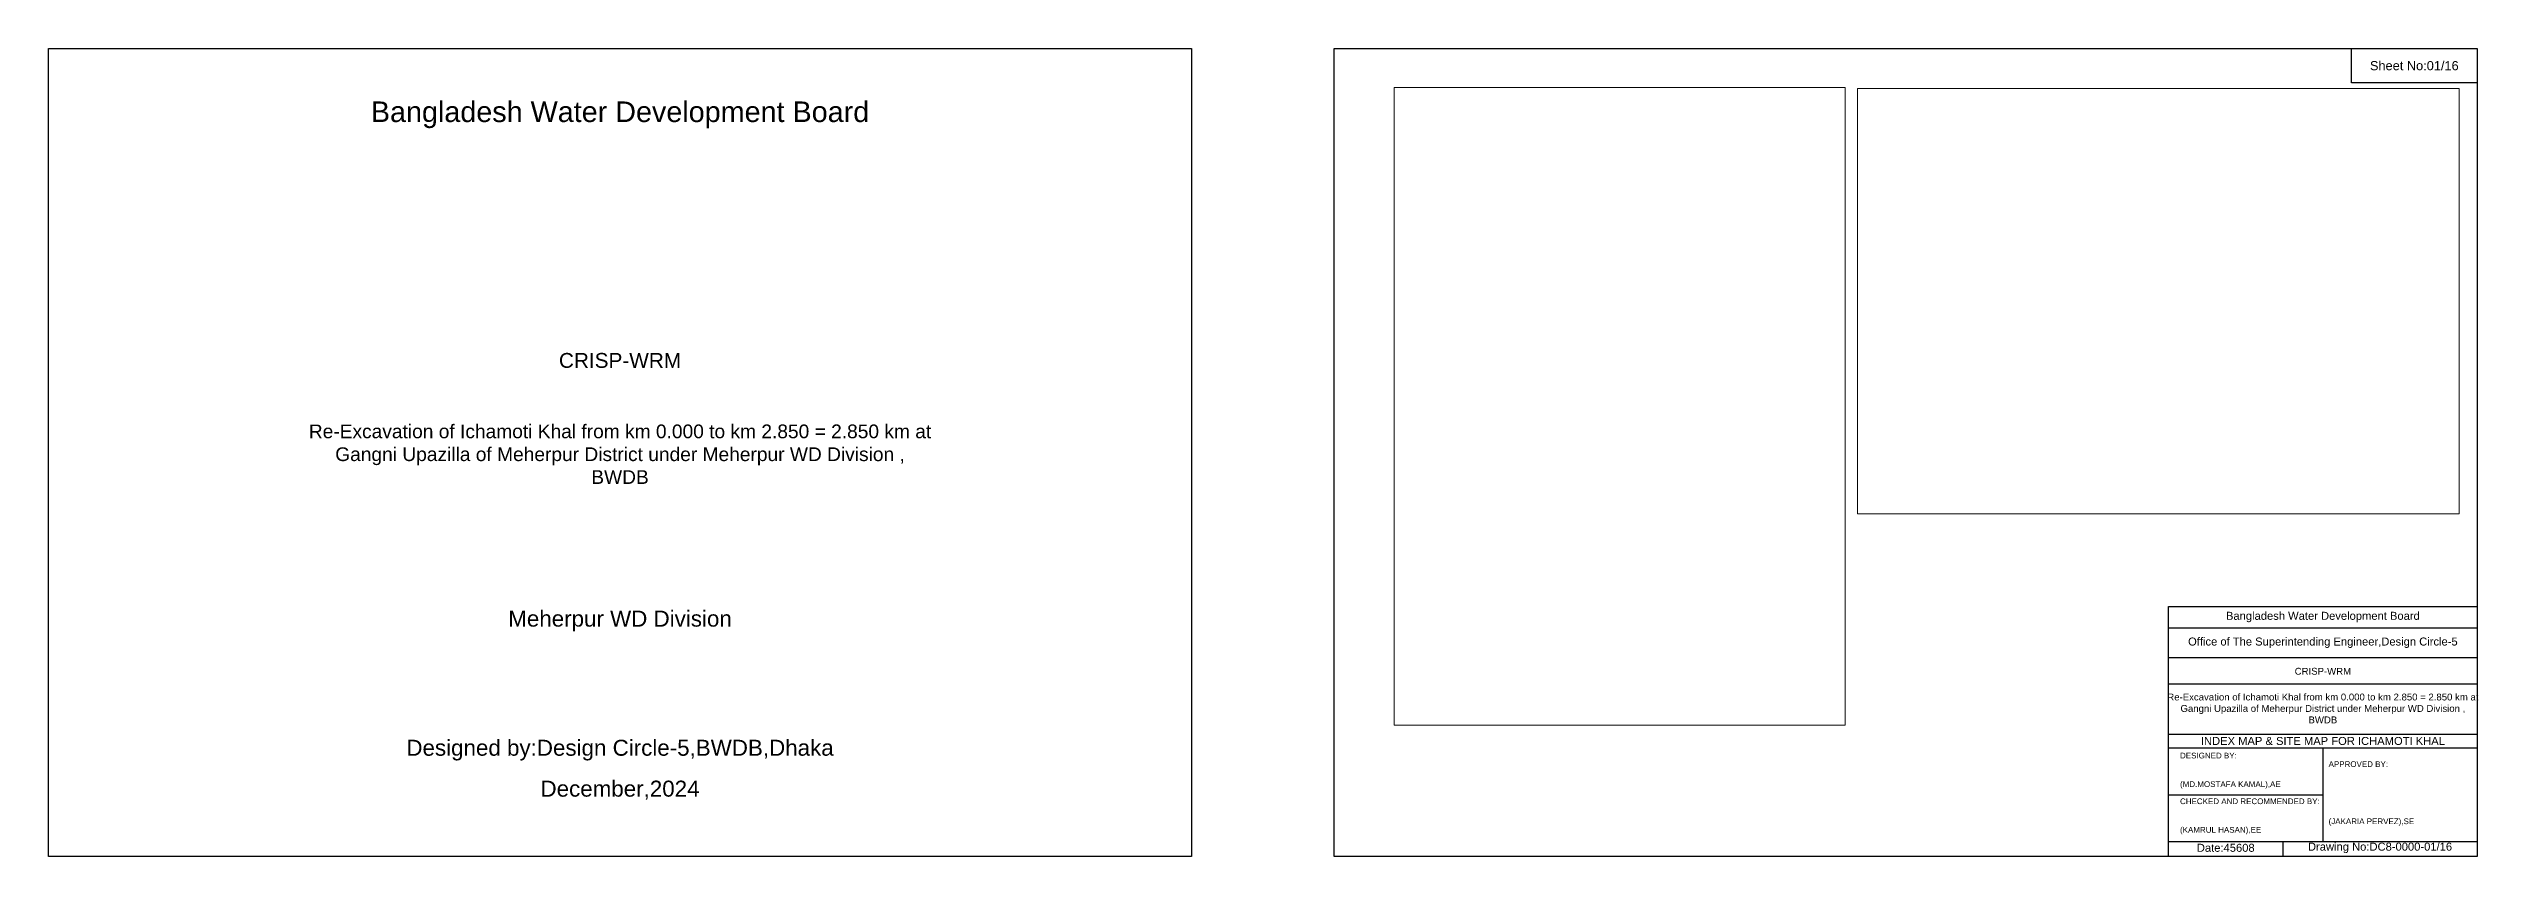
# Model space of a CAD drawing. Header units: inches. Extents: x 91000 to 258009, y -5656 to 0.
# Drawn here: x 91000 to 108009, y -5656 to 0 of the extents above; entities that cross this region are included whole.
import ezdxf

# ---------------------------------------------------------------- set-up
doc = ezdxf.new("R2010")
doc.units = ezdxf.units.IN
doc.header["$LTSCALE"] = 7
doc.header["$MEASUREMENT"] = 0
doc.layers.add('Long Section Labels', color=7, linetype='Continuous', lineweight=9)
doc.styles.get("Standard").update_dxf_attribs({"font": 'arial.ttf'})
picture_1 = doc.add_image_def('image1.png', size_in_pixel=(3507, 4960))
picture_2 = doc.add_image_def('image2.png', size_in_pixel=(4960, 3507))

msp = doc.modelspace()

# ---------------------------------------------------------------- linework, layer by layer
for points in [[(91000, 0), (99000, 0), (99000, -5656), (91000, -5656)], [(100000, 0), (108000, 0), (108000, -5656), (100000, -5656)], [(107120, 0), (108000, 0), (108000, -240), (107120, -240)]]:
    msp.add_lwpolyline(points, close=True)
for points in [[(105840, -5656), (105840, -3906), (108000, -3906)], [(105840, -4056), (108000, -4056)], [(105840, -4264), (108000, -4264)], [(105840, -4448), (108000, -4448)], [(105840, -4800), (108000, -4800)], [(105840, -4896), (108000, -4896)], [(106920, -4896), (106920, -5552)], [(105840, -5224), (106920, -5224)], [(105840, -5552), (108000, -5552)], [(106640, -5552), (106640, -5656)]]:
    msp.add_lwpolyline(points)

# ---------------------------------------------------------------- texts
at = {"attachment_point": 5}
for s, insert, char_height in [('Sheet No:01/16', (107560, -120), 64), ('Bangladesh Water Development Board', (95000, -464), 144), ('Bangladesh Water Development Board', (106920, -3980), 56), ('Office of The Superintending Engineer,Design Circle-5', (106920, -4160), 56), ('Designed by:Design Circle-5,BWDB,Dhaka', (95000, -4912), 112), ('December,2024', (95000, -5192), 112)]:
    msp.add_mtext(s, dxfattribs=dict(at, insert=insert, char_height=char_height))
for s, insert, char_height, width, attachment_point in [('CRISP-WRM', (95000, -2184), 104, 6400, 5), ('Re-Excavation of Ichamoti Khal from km 0.000 to km 2.850 = 2.850 km at^JGangni Upazilla of Meherpur District under Meherpur WD Division ,^JBWDB', (95000, -2632), 96, 6400, 2), ('Meherpur WD Division', (95000, -4008), 112, 6400, 5), ('CRISP-WRM', (106920, -4360), 48, 2240, 5), ('Re-Excavation of Ichamoti Khal from km 0.000 to km 2.850 = 2.850 km at^JGangni Upazilla of Meherpur District under Meherpur WD Division ,^JBWDB', (106920, -4620), 48, 2160, 5), ('DESIGNED BY:^J^J^J(MD.MOSTAFA KAMAL),AE', (105920, -5056), 40, 1120, 4), ('INDEX MAP & SITE MAP FOR ICHAMOTI KHAL', (106920, -4848), 56, 2240, 5), ('APPROVED BY:^J^J^J^J^J^J(JAKARIA PERVEZ),SE', (106960, -5216), 40, 1120, 4), ('CHECKED AND RECOMMENDED BY:^J^J^J(KAMRUL HASAN),EE', (105920, -5376), 40, 1120, 4), ('Date:45608', (106240, -5596), 56, 1120, 5), ('Drawing No:DC8-0000-01/16', (107320, -5596), 56, 1760, 5)]:
    msp.add_mtext(s, dxfattribs=dict(insert=insert, char_height=char_height, width=width, attachment_point=attachment_point))

# ---------------------------------------------------------------- pictures from other files: only their frames are drawn
at = {"layer": 'Long Section Labels'}
image = msp.add_image(picture_1, insert=(100420, -4737), size_in_units=(3157, 4465), dxfattribs=at)
image.dxf.flags = 7
image = msp.add_image(picture_2, insert=(103663, -3257), size_in_units=(4211, 2977), dxfattribs=at)
image.dxf.flags = 7

doc.saveas('drawing.dxf')
